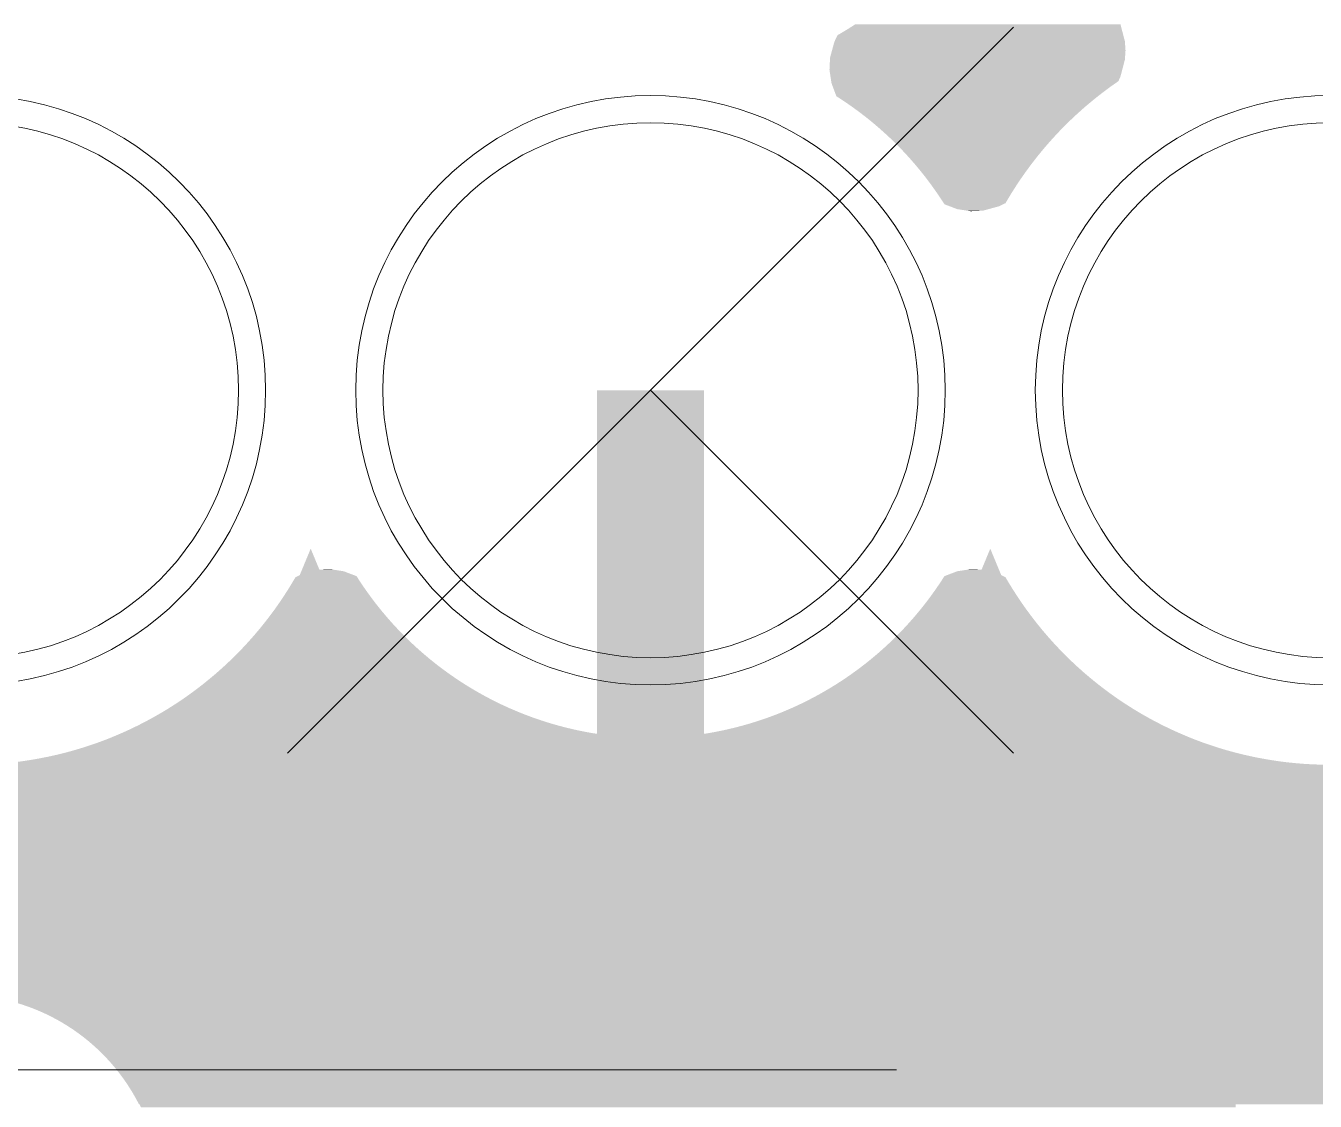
# Model space of a CAD drawing. Header units: millimetres. Extents: x 0 to 594, y 0 to 420.
# Drawn here: x 168.357 to 173.176, y 263.317 to 267.337 of the extents above; entities that cross this region are included whole.
import ezdxf

# ---------------------------------------------------------------- set-up
doc = ezdxf.new("R2010")
doc.units = ezdxf.units.MM
for name, pattern in [('K5LT32768', [0]), ('K5LT32771', [0]), ('K5LT32773', [0]), ('K5LT32775', [0]), ('K5LT32781', [0])]:
    doc.linetypes.add(name, pattern=pattern)

# ---------------------------------------------------------------- blocks, each defined once
blk = doc.blocks.new('U208')
at = {"color": 7, "linetype": 'K5LT32768', "lineweight": 18}
blk.add_circle((173.2316, 265.9749), 1, dxfattribs=at)
blk = doc.blocks.new('U209')
at = {"color": 7, "linetype": 'K5LT32768', "lineweight": 18}
blk.add_circle((170.6916, 265.9749), 1, dxfattribs=at)
blk = doc.blocks.new('U210')
at = {"color": 7, "linetype": 'K5LT32768', "lineweight": 18}
blk.add_circle((168.1516, 265.9749), 1, dxfattribs=at)
blk = doc.blocks.new('U334')
at = {"color": 1, "linetype": 'K5LT32771', "lineweight": 18, "true_color": 0xff0000}
blk.add_circle((173.2316, 265.9749), 1.1016, dxfattribs=at)
blk = doc.blocks.new('U335')
at = {"color": 1, "linetype": 'K5LT32771', "lineweight": 18, "true_color": 0xff0000}
blk.add_circle((170.6916, 265.9749), 1.1016, dxfattribs=at)
blk = doc.blocks.new('U336')
at = {"color": 1, "linetype": 'K5LT32771', "lineweight": 18, "true_color": 0xff0000}
blk.add_circle((168.1516, 265.9749), 1.1016, dxfattribs=at)
blk = doc.blocks.new('U876')
at = {"color": 3, "linetype": 'K5LT32773', "lineweight": 18, "true_color": 0x00ff00}
blk.add_circle((173.2316, 265.9749), 1, dxfattribs=at)
blk = doc.blocks.new('U877')
at = {"color": 3, "linetype": 'K5LT32773', "lineweight": 18, "true_color": 0x00ff00}
blk.add_circle((170.6916, 265.9749), 1, dxfattribs=at)
blk = doc.blocks.new('U878')
at = {"color": 3, "linetype": 'K5LT32773', "lineweight": 18, "true_color": 0x00ff00}
blk.add_circle((168.1516, 265.9749), 1, dxfattribs=at)
blk = doc.blocks.new('U1274')
at = {"color": 1, "linetype": 'K5LT32771', "lineweight": 18, "true_color": 0xff0000}
blk.add_circle((173.2316, 265.9749), 1.1016, dxfattribs=at)
blk = doc.blocks.new('U1275')
at = {"color": 1, "linetype": 'K5LT32771', "lineweight": 18, "true_color": 0xff0000}
blk.add_circle((170.6916, 265.9749), 1.1016, dxfattribs=at)
blk = doc.blocks.new('U1276')
at = {"color": 1, "linetype": 'K5LT32771', "lineweight": 18, "true_color": 0xff0000}
blk.add_circle((168.1516, 265.9749), 1.1016, dxfattribs=at)

msp = doc.modelspace()

# ---------------------------------------------------------------- hatches: boundary and pattern name
for points in [[(171.4287, 267.3245), (171.4559, 267.3419), (172.4484, 267.3419), (172.4529, 267.3245)], [(171.38, 267.2795), (171.3908, 267.302), (172.4588, 267.302), (172.4647, 267.2795)], [(171.3908, 267.302), (171.401, 267.3078), (172.4573, 267.3078), (172.4588, 267.302)], [(171.401, 267.3078), (171.4287, 267.3245), (172.4529, 267.3245), (172.4573, 267.3078)], [(171.3627, 267.2176), (171.3701, 267.2449), (172.4672, 267.2449), (172.4652, 267.2176)], [(171.3701, 267.2449), (171.3788, 267.277), (172.4649, 267.277), (172.4672, 267.2449)], [(171.3788, 267.277), (171.38, 267.2795), (172.4647, 267.2795), (172.4649, 267.277)], [(171.3606, 267.172), (171.3624, 267.2103), (172.4647, 267.2103), (172.4547, 267.172)], [(171.3624, 267.2103), (171.3627, 267.2176), (172.4652, 267.2176), (172.4647, 267.2103)], [(171.3645, 267.1469), (171.3606, 267.172), (172.4547, 267.172), (172.4481, 267.1469)], [(171.3671, 267.13), (171.3645, 267.1469), (172.4481, 267.1469), (172.4404, 267.13)], [(171.3683, 267.1219), (171.3671, 267.13), (172.4404, 267.13), (172.4289, 267.1219)], [(171.3723, 267.1114), (171.3683, 267.1219), (172.4289, 267.1219), (172.4139, 267.1114)], [(171.3795, 267.0922), (171.3723, 267.1114), (172.4139, 267.1114), (172.3879, 267.0922)], [(171.3865, 267.0737), (171.3795, 267.0922), (172.3879, 267.0922), (172.364, 267.0737)], [(171.3871, 267.0733), (171.3865, 267.0737), (172.364, 267.0737), (172.3635, 267.0733)], [(171.3885, 267.0724), (171.3871, 267.0733), (172.3635, 267.0733), (172.3623, 267.0724)], [(171.4139, 267.0559), (171.3885, 267.0724), (172.3623, 267.0724), (172.342, 267.0559)], [(171.4196, 267.052), (171.4139, 267.0559), (172.342, 267.0559), (172.3372, 267.052)], [(171.4402, 267.0378), (171.4196, 267.052), (172.3372, 267.052), (172.3204, 267.0378)], [(171.4495, 267.0311), (171.4402, 267.0378), (172.3204, 267.0378), (172.3125, 267.0311)], [(171.4661, 267.0191), (171.4495, 267.0311), (172.3125, 267.0311), (172.2991, 267.0191)], [(171.4786, 267.0096), (171.4661, 267.0191), (172.2991, 267.0191), (172.2884, 267.0096)], [(171.4915, 266.9998), (171.4786, 267.0096), (172.2884, 267.0096), (172.2779, 266.9998)], [(171.5069, 266.9875), (171.4915, 266.9998), (172.2779, 266.9998), (172.2647, 266.9875)], [(171.5164, 266.9799), (171.5069, 266.9875), (172.2647, 266.9875), (172.257, 266.9799)], [(171.5342, 266.9649), (171.5164, 266.9799), (172.257, 266.9799), (172.2416, 266.9649)], [(171.5408, 266.9593), (171.5342, 266.9649), (172.2416, 266.9649), (172.2361, 266.9593)], [(171.5606, 266.9418), (171.5408, 266.9593), (172.2361, 266.9593), (172.219, 266.9418)], [(171.5647, 266.9382), (171.5606, 266.9418), (172.219, 266.9418), (172.2157, 266.9382)], [(171.5864, 266.9181), (171.5647, 266.9382), (172.2157, 266.9382), (172.1969, 266.9181)], [(171.5881, 266.9165), (171.5864, 266.9181), (172.1969, 266.9181), (172.1955, 266.9165)], [(171.6109, 266.8942), (171.5881, 266.9165), (172.1955, 266.9165), (172.1756, 266.8942)], [(171.6111, 266.894), (171.6109, 266.8942), (172.1756, 266.8942), (172.1754, 266.894)], [(171.6332, 266.8714), (171.6111, 266.894), (172.1754, 266.894), (172.1562, 266.8714)], [(171.6351, 266.8694), (171.6332, 266.8714), (172.1562, 266.8714), (172.1545, 266.8694)], [(171.6549, 266.848), (171.6351, 266.8694), (172.1545, 266.8694), (172.1372, 266.848)], [(171.6583, 266.8442), (171.6549, 266.848), (172.1372, 266.848), (172.1341, 266.8442)], [(171.6761, 266.8241), (171.6583, 266.8442), (172.1341, 266.8442), (172.1186, 266.8241)], [(171.6807, 266.8186), (171.6761, 266.8241), (172.1186, 266.8241), (172.1143, 266.8186)], [(171.6966, 266.7997), (171.6807, 266.8186), (172.1143, 266.8186), (172.1004, 266.7997)], [(171.7023, 266.7926), (171.6966, 266.7997), (172.1004, 266.7997), (172.0951, 266.7926)], [(171.7165, 266.7748), (171.7023, 266.7926), (172.0951, 266.7926), (172.0826, 266.7748)], [(171.7232, 266.7661), (171.7165, 266.7748), (172.0826, 266.7748), (172.0765, 266.7661)], [(171.7359, 266.7494), (171.7232, 266.7661), (172.0765, 266.7661), (172.0654, 266.7494)], [(171.7432, 266.7392), (171.7359, 266.7494), (172.0654, 266.7494), (172.0586, 266.7392)], [(171.7545, 266.7235), (171.7432, 266.7392), (172.0586, 266.7392), (172.0486, 266.7235)], [(171.7624, 266.712), (171.7545, 266.7235), (172.0486, 266.7235), (172.0412, 266.712)], [(171.7726, 266.6972), (171.7624, 266.712), (172.0412, 266.712), (172.0323, 266.6972)], [(171.781, 266.6843), (171.7726, 266.6972), (172.0323, 266.6972), (172.0245, 266.6843)], [(171.7877, 266.6741), (171.781, 266.6843), (172.0245, 266.6843), (172.0187, 266.6741)], [(171.79, 266.6705), (171.7877, 266.6741), (172.0187, 266.6741), (172.0112, 266.6705)], [(171.7904, 266.6698), (171.79, 266.6705), (172.0112, 266.6705), (172.0097, 266.6698)], [(171.8106, 266.6622), (171.7904, 266.6698), (172.0097, 266.6698), (171.9937, 266.6622)], [(171.8386, 266.6516), (171.8106, 266.6622), (171.9937, 266.6622), (171.9549, 266.6516)], [(171.8751, 266.646), (171.8386, 266.6516), (171.9549, 266.6516), (171.9343, 266.646)], [(171.8887, 266.6439), (171.8751, 266.646), (171.9343, 266.646)], [(170.4916, 264.6905), (170.4916, 265.9749), (170.8916, 265.9749), (170.8916, 264.6905)], [(170.4916, 265.9749), (170.4916, 265.9749), (170.8916, 265.9749)], [(169.3509, 265.2526), (169.3587, 265.2655), (169.6022, 265.2655), (169.6106, 265.2526)], [(169.3587, 265.2655), (169.3645, 265.2757), (169.5956, 265.2757), (169.6022, 265.2655)], [(169.3645, 265.2757), (169.372, 265.2793), (169.5932, 265.2793), (169.5956, 265.2757)], [(169.372, 265.2793), (169.3735, 265.28), (169.5928, 265.28), (169.5932, 265.2793)], [(169.3735, 265.28), (169.3895, 265.2877), (169.5724, 265.2877), (169.5928, 265.28)], [(169.3895, 265.2877), (169.4283, 265.2982), (169.5446, 265.2982), (169.5724, 265.2877)], [(169.4283, 265.2982), (169.4489, 265.3038), (169.5082, 265.3038), (169.5446, 265.2982)], [(169.4489, 265.3038), (169.4945, 265.3059), (169.5082, 265.3038)], [(171.7726, 265.2526), (171.781, 265.2655), (172.0245, 265.2655), (172.0323, 265.2526)], [(171.781, 265.2655), (171.7877, 265.2757), (172.0187, 265.2757), (172.0245, 265.2655)], [(171.7877, 265.2757), (171.79, 265.2793), (172.0112, 265.2793), (172.0187, 265.2757)], [(171.79, 265.2793), (171.7904, 265.28), (172.0098, 265.28), (172.0112, 265.2793)], [(171.7904, 265.28), (171.8108, 265.2877), (171.9937, 265.2877), (172.0098, 265.28)], [(171.8108, 265.2877), (171.8386, 265.2982), (171.955, 265.2982), (171.9937, 265.2877)], [(171.8386, 265.2982), (171.8751, 265.3038), (171.9343, 265.3038), (171.955, 265.2982)], [(171.8751, 265.3038), (171.8887, 265.3059), (171.9343, 265.3038)], [(169.3246, 265.2106), (169.3346, 265.2263), (169.6287, 265.2263), (169.6401, 265.2106)], [(169.3346, 265.2263), (169.342, 265.2379), (169.6207, 265.2379), (169.6287, 265.2263)], [(169.342, 265.2379), (169.3509, 265.2526), (169.6106, 265.2526), (169.6207, 265.2379)], [(171.7432, 265.2106), (171.7545, 265.2263), (172.0486, 265.2263), (172.0586, 265.2106)], [(171.7545, 265.2263), (171.7625, 265.2379), (172.0412, 265.2379), (172.0486, 265.2263)], [(171.7625, 265.2379), (171.7726, 265.2526), (172.0323, 265.2526), (172.0412, 265.2379)], [(169.2881, 265.1572), (169.3006, 265.175), (169.6667, 265.175), (169.6809, 265.1572)], [(169.3006, 265.175), (169.3067, 265.1837), (169.6601, 265.1837), (169.6667, 265.175)], [(169.3067, 265.1837), (169.3178, 265.2004), (169.6474, 265.2004), (169.6601, 265.1837)], [(169.3178, 265.2004), (169.3246, 265.2106), (169.6401, 265.2106), (169.6474, 265.2004)], [(171.7023, 265.1572), (171.7165, 265.175), (172.0826, 265.175), (172.0951, 265.1572)], [(171.7165, 265.175), (171.7232, 265.1837), (172.0765, 265.1837), (172.0826, 265.175)], [(171.7232, 265.1837), (171.7359, 265.2004), (172.0654, 265.2004), (172.0765, 265.1837)], [(171.7359, 265.2004), (171.7432, 265.2106), (172.0586, 265.2106), (172.0654, 265.2004)], [(169.2491, 265.1056), (169.2647, 265.1257), (169.7072, 265.1257), (169.725, 265.1056)], [(169.2647, 265.1257), (169.2689, 265.1312), (169.7026, 265.1312), (169.7072, 265.1257)], [(169.2689, 265.1312), (169.2829, 265.1501), (169.6866, 265.1501), (169.7026, 265.1312)], [(169.2829, 265.1501), (169.2881, 265.1572), (169.6809, 265.1572), (169.6866, 265.1501)], [(171.6583, 265.1056), (171.6761, 265.1257), (172.1186, 265.1257), (172.1341, 265.1056)], [(171.6761, 265.1257), (171.6807, 265.1312), (172.1143, 265.1312), (172.1186, 265.1257)], [(171.6807, 265.1312), (171.6966, 265.1501), (172.1004, 265.1501), (172.1143, 265.1312)], [(171.6966, 265.1501), (171.7023, 265.1572), (172.0951, 265.1572), (172.1004, 265.1501)], [(169.2078, 265.0558), (169.227, 265.0784), (169.75, 265.0784), (169.7721, 265.0558)], [(169.227, 265.0784), (169.2287, 265.0804), (169.7482, 265.0804), (169.75, 265.0784)], [(169.2287, 265.0804), (169.246, 265.1018), (169.7283, 265.1018), (169.7482, 265.0804)], [(169.246, 265.1018), (169.2491, 265.1056), (169.725, 265.1056), (169.7283, 265.1018)], [(171.6111, 265.0558), (171.6332, 265.0784), (172.1562, 265.0784), (172.1754, 265.0558)], [(171.6332, 265.0784), (171.6351, 265.0804), (172.1545, 265.0804), (172.1562, 265.0784)], [(171.6351, 265.0804), (171.6549, 265.1018), (172.1372, 265.1018), (172.1545, 265.0804)], [(171.6549, 265.1018), (171.6583, 265.1056), (172.1341, 265.1056), (172.1372, 265.1018)], [(169.1676, 265.0116), (169.1863, 265.0317), (169.7968, 265.0317), (169.8185, 265.0116)], [(169.1863, 265.0317), (169.1877, 265.0333), (169.7951, 265.0333), (169.7968, 265.0317)], [(169.1877, 265.0333), (169.2076, 265.0556), (169.7723, 265.0556), (169.7951, 265.0333)], [(169.2076, 265.0556), (169.2078, 265.0558), (169.7721, 265.0558), (169.7723, 265.0556)], [(171.5647, 265.0116), (171.5864, 265.0317), (172.1969, 265.0317), (172.2157, 265.0116)], [(171.5864, 265.0317), (171.5881, 265.0333), (172.1955, 265.0333), (172.1969, 265.0317)], [(171.5881, 265.0333), (171.6109, 265.0556), (172.1756, 265.0556), (172.1955, 265.0333)], [(171.6109, 265.0556), (171.6111, 265.0558), (172.1754, 265.0558), (172.1756, 265.0556)], [(169.1263, 264.9699), (169.1416, 264.9849), (169.8491, 264.9849), (169.8668, 264.9699)], [(169.1416, 264.9849), (169.1471, 264.9905), (169.8424, 264.9905), (169.8491, 264.9849)], [(169.1471, 264.9905), (169.1642, 265.008), (169.8226, 265.008), (169.8424, 264.9905)], [(169.1642, 265.008), (169.1676, 265.0116), (169.8185, 265.0116), (169.8226, 265.008)], [(171.5164, 264.9699), (171.5342, 264.9849), (172.2416, 264.9849), (172.257, 264.9699)], [(171.5342, 264.9849), (171.5408, 264.9905), (172.2361, 264.9905), (172.2416, 264.9849)], [(171.5408, 264.9905), (171.5606, 265.008), (172.219, 265.008), (172.2361, 264.9905)], [(171.5606, 265.008), (171.5647, 265.0116), (172.2157, 265.0116), (172.219, 265.008)], [(169.0707, 264.9187), (169.0842, 264.9307), (169.9171, 264.9307), (169.9337, 264.9187)], [(169.0842, 264.9307), (169.0948, 264.9402), (169.9046, 264.9402), (169.9171, 264.9307)], [(169.0948, 264.9402), (169.1053, 264.95), (169.8917, 264.95), (169.9046, 264.9402)], [(169.1053, 264.95), (169.1185, 264.9623), (169.8763, 264.9623), (169.8917, 264.95)], [(169.1185, 264.9623), (169.1263, 264.9699), (169.8668, 264.9699), (169.8763, 264.9623)], [(171.4495, 264.9187), (171.4661, 264.9307), (172.2991, 264.9307), (172.3125, 264.9187)], [(171.4661, 264.9307), (171.4786, 264.9402), (172.2884, 264.9402), (172.2991, 264.9307)], [(171.4786, 264.9402), (171.4915, 264.95), (172.2779, 264.95), (172.2884, 264.9402)], [(171.4915, 264.95), (171.5069, 264.9623), (172.2647, 264.9623), (172.2779, 264.95)], [(171.5069, 264.9623), (171.5164, 264.9699), (172.257, 264.9699), (172.2647, 264.9623)], [(169.0198, 264.8765), (169.0209, 264.8774), (169.9946, 264.8774), (169.996, 264.8765)], [(169.0209, 264.8774), (169.0412, 264.8939), (169.9693, 264.8939), (169.9946, 264.8774)], [(169.0412, 264.8939), (169.046, 264.8978), (169.9637, 264.8978), (169.9693, 264.8939)], [(169.046, 264.8978), (169.0628, 264.912), (169.943, 264.912), (169.9637, 264.8978)], [(169.0628, 264.912), (169.0707, 264.9187), (169.9337, 264.9187), (169.943, 264.912)], [(171.3871, 264.8765), (171.3885, 264.8774), (172.3623, 264.8774), (172.3635, 264.8765)], [(171.3885, 264.8774), (171.4139, 264.8939), (172.342, 264.8939), (172.3623, 264.8774)], [(171.4139, 264.8939), (171.4196, 264.8978), (172.3372, 264.8978), (172.342, 264.8939)], [(171.4196, 264.8978), (171.4402, 264.912), (172.3204, 264.912), (172.3372, 264.8978)], [(171.4402, 264.912), (171.4495, 264.9187), (172.3125, 264.9187), (172.3204, 264.912)], [(168.955, 264.8283), (168.9693, 264.8384), (170.0604, 264.8384), (170.0787, 264.8283)], [(168.9693, 264.8384), (168.9765, 264.8437), (170.0508, 264.8437), (170.0604, 264.8384)], [(168.9765, 264.8437), (168.9953, 264.8576), (170.027, 264.8576), (170.0508, 264.8437)], [(168.9953, 264.8576), (168.9982, 264.8598), (170.0232, 264.8598), (170.027, 264.8576)], [(168.9982, 264.8598), (169.0198, 264.8765), (169.996, 264.8765), (170.0232, 264.8598)], [(171.3045, 264.8283), (171.3228, 264.8384), (172.4139, 264.8384), (172.4283, 264.8283)], [(171.3228, 264.8384), (171.3324, 264.8437), (172.4067, 264.8437), (172.4139, 264.8384)], [(171.3324, 264.8437), (171.3562, 264.8576), (172.3879, 264.8576), (172.4067, 264.8437)], [(171.3562, 264.8576), (171.36, 264.8598), (172.3851, 264.8598), (172.3879, 264.8576)], [(171.36, 264.8598), (171.3871, 264.8765), (172.3635, 264.8765), (172.3851, 264.8598)], [(168.871, 264.7738), (168.8887, 264.7845), (170.169, 264.7845), (170.1941, 264.7738)], [(168.8887, 264.7845), (168.8915, 264.7863), (170.1647, 264.7863), (170.169, 264.7845)], [(168.8915, 264.7863), (168.9124, 264.7996), (170.1357, 264.7996), (170.1647, 264.7863)], [(168.9124, 264.7996), (168.916, 264.8019), (170.131, 264.8019), (170.1357, 264.7996)], [(168.916, 264.8019), (168.9336, 264.8136), (170.1071, 264.8136), (170.131, 264.8019)], [(168.9336, 264.8136), (168.9429, 264.8198), (170.0951, 264.8198), (170.1071, 264.8136)], [(168.9429, 264.8198), (168.955, 264.8283), (170.0787, 264.8283), (170.0951, 264.8198)], [(171.1891, 264.7738), (171.2143, 264.7845), (172.4946, 264.7845), (172.5123, 264.7738)], [(171.2143, 264.7845), (171.2185, 264.7863), (172.4918, 264.7863), (172.4946, 264.7845)], [(171.2185, 264.7863), (171.2475, 264.7996), (172.4709, 264.7996), (172.4918, 264.7863)], [(171.2475, 264.7996), (171.2522, 264.8019), (172.4673, 264.8019), (172.4709, 264.7996)], [(171.2522, 264.8019), (171.2761, 264.8136), (172.4497, 264.8136), (172.4673, 264.8019)], [(171.2761, 264.8136), (171.2881, 264.8198), (172.4404, 264.8198), (172.4497, 264.8136)], [(171.2881, 264.8198), (171.3045, 264.8283), (172.4283, 264.8283), (172.4404, 264.8198)], [(168.7937, 264.7308), (168.8045, 264.7363), (170.2968, 264.7363), (170.3142, 264.7308)], [(168.8045, 264.7363), (168.812, 264.7404), (170.2838, 264.7404), (170.2968, 264.7363)], [(168.812, 264.7404), (168.8311, 264.7508), (170.2536, 264.7508), (170.2838, 264.7404)], [(168.8311, 264.7508), (168.8329, 264.7518), (170.2509, 264.7518), (170.2536, 264.7508)], [(168.8329, 264.7518), (168.8507, 264.7619), (170.2237, 264.7619), (170.2509, 264.7518)], [(168.8507, 264.7619), (168.861, 264.7678), (170.209, 264.7678), (170.2237, 264.7619)], [(168.861, 264.7678), (168.871, 264.7738), (170.1941, 264.7738), (170.209, 264.7678)], [(171.069, 264.7308), (171.0864, 264.7363), (172.5787, 264.7363), (172.5895, 264.7308)], [(171.0864, 264.7363), (171.0994, 264.7404), (172.5712, 264.7404), (172.5787, 264.7363)], [(171.0994, 264.7404), (171.1296, 264.7508), (172.5522, 264.7508), (172.5712, 264.7404)], [(171.1296, 264.7508), (171.1323, 264.7518), (172.5503, 264.7518), (172.5522, 264.7508)], [(171.1323, 264.7518), (171.1595, 264.7619), (172.5326, 264.7619), (172.5503, 264.7518)], [(171.1595, 264.7619), (171.1742, 264.7678), (172.5222, 264.7678), (172.5326, 264.7619)], [(171.1742, 264.7678), (171.1891, 264.7738), (172.5123, 264.7738), (172.5222, 264.7678)], [(168.6874, 264.6814), (168.7085, 264.6904), (172.6748, 264.6904), (172.6958, 264.6814)], [(168.7085, 264.6905), (168.7167, 264.6939), (170.4693, 264.6939), (170.4916, 264.6905)], [(168.7085, 264.6904), (168.7085, 264.6905), (170.8916, 264.6905), (170.8916, 264.6904)], [(168.7167, 264.6939), (168.7171, 264.6941), (170.4683, 264.6941), (170.4693, 264.6939)], [(168.7171, 264.6941), (168.7297, 264.6998), (170.438, 264.6998), (170.4683, 264.6941)], [(168.7297, 264.6998), (168.7442, 264.7064), (170.4068, 264.7064), (170.438, 264.6998)], [(168.7442, 264.7064), (168.7466, 264.7075), (170.4022, 264.7075), (170.4068, 264.7064)], [(168.7466, 264.7075), (168.7596, 264.7138), (170.3757, 264.7138), (170.4022, 264.7075)], [(168.7596, 264.7138), (168.7757, 264.7216), (170.346, 264.7216), (170.3757, 264.7138)], [(168.7757, 264.7216), (168.7763, 264.7219), (170.3448, 264.7219), (170.346, 264.7216)], [(168.7763, 264.7219), (168.7937, 264.7308), (170.3142, 264.7308), (170.3448, 264.7219)], [(170.8916, 264.6904), (170.9139, 264.6939), (172.6666, 264.6939), (172.6748, 264.6904)], [(170.9139, 264.6939), (170.915, 264.6941), (172.6661, 264.6941), (172.6666, 264.6939)], [(170.915, 264.6941), (170.9452, 264.6998), (172.6536, 264.6998), (172.6661, 264.6941)], [(170.9452, 264.6998), (170.9765, 264.7064), (172.639, 264.7064), (172.6536, 264.6998)], [(170.9765, 264.7064), (170.9811, 264.7075), (172.6366, 264.7075), (172.639, 264.7064)], [(170.9811, 264.7075), (171.0075, 264.7138), (172.6236, 264.7138), (172.6366, 264.7075)], [(171.0075, 264.7138), (171.0373, 264.7216), (172.6075, 264.7216), (172.6236, 264.7138)], [(171.0373, 264.7216), (171.0384, 264.7219), (172.6069, 264.7219), (172.6075, 264.7216)], [(171.0384, 264.7219), (171.069, 264.7308), (172.5895, 264.7308), (172.6069, 264.7219)], [(168.5348, 264.6282), (168.5658, 264.6375), (172.8174, 264.6375), (172.8484, 264.6282)], [(168.5658, 264.6375), (168.5965, 264.6474), (172.7867, 264.6474), (172.8174, 264.6375)], [(168.5965, 264.6474), (168.6271, 264.658), (172.7561, 264.658), (172.7867, 264.6474)], [(168.6271, 264.658), (168.6574, 264.6693), (172.7258, 264.6693), (172.7561, 264.658)], [(168.6574, 264.6693), (168.6874, 264.6814), (172.6958, 264.6814), (172.7258, 264.6693)], [(168.313, 264.5841), (168.345, 264.5882), (173.0382, 264.5882), (173.0702, 264.5841)], [(168.345, 264.5882), (168.377, 264.5931), (173.0062, 264.5931), (173.0382, 264.5882)], [(168.377, 264.5931), (168.4089, 264.5987), (172.9743, 264.5987), (173.0062, 264.5931)], [(168.4089, 264.5987), (168.4406, 264.605), (172.9426, 264.605), (172.9743, 264.5987)], [(168.4406, 264.605), (168.4722, 264.612), (172.9111, 264.612), (172.9426, 264.605)], [(168.4722, 264.612), (168.5036, 264.6198), (172.8797, 264.6198), (172.9111, 264.612)], [(168.5036, 264.6198), (168.5348, 264.6282), (172.8484, 264.6282), (172.8797, 264.6198)], [(135.1367, 264.265), (135.1367, 264.5748), (203.6789, 264.5748), (203.3691, 264.265)], [(168.1516, 264.5748), (168.1839, 264.5752), (173.1993, 264.5752), (173.2316, 264.5748)], [(168.1839, 264.5752), (168.2163, 264.5763), (173.1669, 264.5763), (173.1993, 264.5752)], [(168.2163, 264.5763), (168.2485, 264.5782), (173.1347, 264.5782), (173.1669, 264.5763)], [(168.2485, 264.5782), (168.2808, 264.5808), (173.1024, 264.5808), (173.1347, 264.5782)], [(168.2808, 264.5808), (168.313, 264.5841), (173.0702, 264.5841), (173.1024, 264.5808)], [(164.3352, 264.2646), (164.3116, 264.265), (203.3691, 264.265), (203.3687, 264.2646)], [(164.3587, 264.2635), (164.3352, 264.2646), (203.3687, 264.2646), (203.3676, 264.2635)], [(164.3822, 264.2617), (164.3587, 264.2635), (203.3676, 264.2635), (203.3658, 264.2617)], [(164.4056, 264.2591), (164.3822, 264.2617), (203.3658, 264.2617), (203.3632, 264.2591)], [(164.4289, 264.2558), (164.4056, 264.2591), (203.3632, 264.2591), (203.3599, 264.2558)], [(164.4522, 264.2517), (164.4289, 264.2558), (203.3599, 264.2558), (203.3558, 264.2517)], [(164.4752, 264.2469), (164.4522, 264.2517), (203.3558, 264.2517), (203.351, 264.2469)], [(164.4981, 264.2414), (164.4752, 264.2469), (203.351, 264.2469), (203.3455, 264.2414)], [(164.5209, 264.2352), (164.4981, 264.2414), (203.3455, 264.2414), (203.3393, 264.2352)], [(164.5434, 264.2283), (164.5209, 264.2352), (203.3393, 264.2352), (203.3324, 264.2283)], [(164.5657, 264.2206), (164.5434, 264.2283), (203.3324, 264.2283), (203.3247, 264.2206)], [(164.5877, 264.2123), (164.5657, 264.2206), (203.3247, 264.2206), (203.3164, 264.2123)], [(164.6095, 264.2033), (164.5877, 264.2123), (203.3164, 264.2123), (203.3074, 264.2033)], [(164.631, 264.1936), (164.6095, 264.2033), (203.3074, 264.2033), (203.2977, 264.1936)], [(164.6521, 264.1832), (164.631, 264.1936), (203.2977, 264.1936), (203.2873, 264.1832)], [(164.673, 264.1722), (164.6521, 264.1832), (203.2873, 264.1832), (203.2763, 264.1722)], [(164.6934, 264.1605), (164.673, 264.1722), (203.2763, 264.1722), (203.2646, 264.1605)], [(164.7135, 264.1482), (164.6934, 264.1605), (203.2646, 264.1605), (203.2523, 264.1482)], [(164.7332, 264.1353), (164.7135, 264.1482), (203.2523, 264.1482), (203.2394, 264.1353)], [(164.7525, 264.1217), (164.7332, 264.1353), (203.2394, 264.1353), (203.2258, 264.1217)], [(164.7713, 264.1076), (164.7525, 264.1217), (203.2258, 264.1217), (203.2117, 264.1076)], [(164.7897, 264.0928), (164.7713, 264.1076), (203.2117, 264.1076), (203.1969, 264.0928)], [(164.8076, 264.0775), (164.7897, 264.0928), (203.1969, 264.0928), (203.1816, 264.0775)], [(164.8251, 264.0617), (164.8076, 264.0775), (203.1816, 264.0775), (203.1658, 264.0617)], [(164.842, 264.0453), (164.8251, 264.0617), (203.1658, 264.0617), (203.1494, 264.0453)], [(164.8584, 264.0284), (164.842, 264.0453), (203.1494, 264.0453), (203.1325, 264.0284)], [(164.8742, 264.0109), (164.8584, 264.0284), (203.1325, 264.0284), (203.115, 264.0109)], [(164.8895, 263.993), (164.8742, 264.0109), (203.115, 264.0109), (203.0971, 263.993)], [(164.9043, 263.9746), (164.8895, 263.993), (203.0971, 263.993), (203.0787, 263.9746)], [(164.9184, 263.9558), (164.9043, 263.9746), (203.0787, 263.9746), (203.0599, 263.9558)], [(164.932, 263.9365), (164.9184, 263.9558), (203.0599, 263.9558), (203.0406, 263.9365)], [(164.9449, 263.9168), (164.932, 263.9365), (203.0406, 263.9365), (203.0209, 263.9168)], [(164.9572, 263.8967), (164.9449, 263.9168), (203.0209, 263.9168), (203.0008, 263.8967)], [(164.9689, 263.8763), (164.9572, 263.8967), (203.0008, 263.8967), (202.9804, 263.8763)], [(164.9799, 263.8554), (164.9689, 263.8763), (202.9804, 263.8763), (202.9595, 263.8554)], [(164.9903, 263.8343), (164.9799, 263.8554), (202.9595, 263.8554), (202.9384, 263.8343)], [(165, 263.8128), (164.9903, 263.8343), (202.9384, 263.8343), (202.9169, 263.8128)], [(165.009, 263.791), (165, 263.8128), (202.9169, 263.8128), (202.8951, 263.791)], [(165.0173, 263.769), (165.009, 263.791), (202.8951, 263.791), (202.8731, 263.769)], [(165.025, 263.7467), (165.0173, 263.769), (202.8731, 263.769), (202.8508, 263.7467)], [(165.0319, 263.7242), (165.025, 263.7467), (202.8508, 263.7467), (202.8283, 263.7242)], [(165.0344, 263.715), (165.0319, 263.7242), (202.8283, 263.7242), (202.8191, 263.715)], [(168.1352, 263.7146), (168.1116, 263.715), (202.8191, 263.715), (202.8187, 263.7146)], [(168.1587, 263.7135), (168.1352, 263.7146), (202.8187, 263.7146), (202.8176, 263.7135)], [(168.1822, 263.7117), (168.1587, 263.7135), (202.8176, 263.7135), (202.8158, 263.7117)], [(168.2056, 263.7091), (168.1822, 263.7117), (202.8158, 263.7117), (202.8132, 263.7091)], [(168.2289, 263.7057), (168.2056, 263.7091), (202.8132, 263.7091), (202.8098, 263.7057)], [(168.2521, 263.7017), (168.2289, 263.7057), (202.8098, 263.7057), (202.8058, 263.7017)], [(168.2752, 263.6969), (168.2521, 263.7017), (202.8058, 263.7017), (202.801, 263.6969)], [(168.2981, 263.6914), (168.2752, 263.6969), (202.801, 263.6969), (202.7955, 263.6914)], [(168.3209, 263.6852), (168.2981, 263.6914), (202.7955, 263.6914), (202.7893, 263.6852)], [(168.3434, 263.6783), (168.3209, 263.6852), (202.7893, 263.6852), (202.7824, 263.6783)], [(168.3657, 263.6706), (168.3434, 263.6783), (202.7824, 263.6783), (202.7747, 263.6706)], [(168.3877, 263.6623), (168.3657, 263.6706), (202.7747, 263.6706), (202.7664, 263.6623)], [(168.4095, 263.6533), (168.3877, 263.6623), (202.7664, 263.6623), (202.7574, 263.6533)], [(168.431, 263.6436), (168.4095, 263.6533), (202.7574, 263.6533), (202.7477, 263.6436)], [(168.4521, 263.6332), (168.431, 263.6436), (202.7477, 263.6436), (202.7373, 263.6332)], [(168.473, 263.6222), (168.4521, 263.6332), (202.7373, 263.6332), (202.7263, 263.6222)], [(168.4934, 263.6105), (168.473, 263.6222), (202.7263, 263.6222), (202.7146, 263.6105)], [(168.5135, 263.5982), (168.4934, 263.6105), (202.7146, 263.6105), (202.7023, 263.5982)], [(168.5332, 263.5853), (168.5135, 263.5982), (202.7023, 263.5982), (202.6894, 263.5853)], [(168.5525, 263.5717), (168.5332, 263.5853), (202.6894, 263.5853), (202.6758, 263.5717)], [(168.5713, 263.5576), (168.5525, 263.5717), (202.6758, 263.5717), (202.6617, 263.5576)], [(168.5897, 263.5429), (168.5713, 263.5576), (202.6617, 263.5576), (202.647, 263.5429)], [(168.6076, 263.5275), (168.5897, 263.5429), (202.647, 263.5429), (202.6316, 263.5275)], [(168.6251, 263.5117), (168.6076, 263.5275), (202.6316, 263.5275), (202.6158, 263.5117)], [(168.642, 263.4953), (168.6251, 263.5117), (202.6158, 263.5117), (202.5994, 263.4953)], [(168.6584, 263.4784), (168.642, 263.4953), (202.5994, 263.4953), (202.5825, 263.4784)], [(168.6743, 263.4609), (168.6584, 263.4784), (202.5825, 263.4784), (202.565, 263.4609)], [(168.6896, 263.443), (168.6743, 263.4609), (202.565, 263.4609), (202.5471, 263.443)], [(168.7043, 263.4246), (168.6896, 263.443), (202.5471, 263.443), (202.5287, 263.4246)], [(168.7184, 263.4058), (168.7043, 263.4246), (202.5287, 263.4246), (202.5099, 263.4058)], [(168.732, 263.3865), (168.7184, 263.4058), (202.5099, 263.4058), (202.4906, 263.3865)], [(168.7449, 263.3668), (168.732, 263.3865), (202.4906, 263.3865), (202.4709, 263.3668)], [(168.7572, 263.3467), (168.7449, 263.3668), (202.4709, 263.3668), (202.4508, 263.3467)], [(168.7689, 263.3263), (168.7572, 263.3467), (202.4508, 263.3467), (202.4304, 263.3263)], [(168.7799, 263.3054), (168.7689, 263.3263), (202.4304, 263.3263), (202.4095, 263.3054)]]:
    msp.add_hatch(color=7).paths.add_polyline_path(points)
at = {"true_color": 0x00ff00}
for points in [[(169.3745, 265.2689), (169.4216, 265.3826), (169.4687, 265.2689)], [(171.9145, 265.2689), (171.9616, 265.3826), (172.0087, 265.2689)], [(169.1501, 264.9764), (169.3745, 265.2689), (169.4687, 265.2689), (169.6931, 264.9764)], [(169.3745, 265.2689), (169.3745, 265.2689), (169.4687, 265.2689), (169.4687, 265.2689)], [(171.6901, 264.9764), (171.9145, 265.2689), (172.0087, 265.2689), (172.2331, 264.9764)], [(171.9145, 265.2689), (171.9145, 265.2689), (172.0087, 265.2689), (172.0087, 265.2689)], [(168.8576, 264.752), (169.1501, 264.9764), (169.6931, 264.9764), (169.9856, 264.752)], [(169.1501, 264.9764), (169.1501, 264.9764), (169.6931, 264.9764), (169.6931, 264.9764)], [(171.3976, 264.752), (171.6901, 264.9764), (172.2331, 264.9764), (172.5256, 264.752)], [(171.6901, 264.9764), (171.6901, 264.9764), (172.2331, 264.9764), (172.2331, 264.9764)], [(168.6669, 264.673), (168.8576, 264.752), (169.9856, 264.752), (170.1763, 264.673)], [(168.8576, 264.752), (168.8576, 264.752), (169.9856, 264.752), (169.9856, 264.752)], [(171.0571, 264.6109), (171.3976, 264.752), (172.5256, 264.752), (172.8661, 264.6109)], [(171.3976, 264.752), (171.3976, 264.752), (172.5256, 264.752), (172.5256, 264.752)], [(168.6669, 264.6109), (168.6669, 264.673), (170.1763, 264.673), (170.3261, 264.6109)], [(168.6669, 264.5628), (168.6669, 264.6109), (170.3261, 264.6109), (170.6916, 264.5628)], [(170.6916, 264.5628), (171.0571, 264.6109), (172.8661, 264.6109), (173.2316, 264.5628)], [(171.0571, 264.6109), (171.0571, 264.6109), (172.8661, 264.6109), (172.8661, 264.6109)], [(168.6669, 264.499), (168.6669, 264.5628), (173.839, 264.5628), (173.7964, 264.499)], [(168.6669, 264.2888), (168.6669, 264.499), (173.7964, 264.499), (173.7546, 264.2888)], [(168.6669, 264.2658), (168.6669, 264.2888), (173.7546, 264.2888), (173.5794, 264.2658)], [(168.6669, 264.1713), (168.6669, 264.2658), (173.5794, 264.2658), (173.3513, 264.1713)], [(168.6669, 264.021), (168.6669, 264.1713), (173.3513, 264.1713), (173.1555, 264.021)], [(168.6669, 263.8252), (168.6669, 264.021), (173.1555, 264.021), (173.0052, 263.8252)], [(168.6669, 263.5971), (168.6669, 263.8252), (173.0052, 263.8252), (172.9107, 263.5971)], [(168.6669, 263.4732), (168.6669, 263.5971), (172.9107, 263.5971), (172.8944, 263.4732)], [(168.7596, 263.3524), (168.6669, 263.4732), (172.8944, 263.4732), (172.8785, 263.3524)], [(168.7667, 263.3431), (168.7596, 263.3524), (172.8785, 263.3524), (172.8785, 263.3431)], [(168.7867, 263.2949), (168.7667, 263.3431), (172.8785, 263.3431), (172.8785, 263.2949)]]:
    msp.add_hatch(color=3, dxfattribs=at).paths.add_polyline_path(points)

# ---------------------------------------------------------------- linework, layer by layer
at = {"color": 7, "linetype": 'K5LT32781', "lineweight": 30}
for points in [[(170.6916, 265.9749), (172.0489, 267.3322)], [(169.3343, 264.6176), (170.6916, 265.9749)], [(170.6916, 265.9749), (172.0489, 264.6176)]]:
    msp.add_lwpolyline(points, dxfattribs=at)
at = {"color": 5, "linetype": 'K5LT32775', "lineweight": 18, "true_color": 0x0000ff}
msp.add_lwpolyline([(152.9116, 263.4349), (171.6116, 263.4349)], dxfattribs=at)

# ---------------------------------------------------------------- block references
for name in ['U336', 'U1276', 'U335', 'U1275', 'U334', 'U1274', 'U210', 'U878', 'U209', 'U877', 'U208', 'U876']:
    msp.add_blockref(name, (0, 0))

doc.saveas('drawing.dxf')
